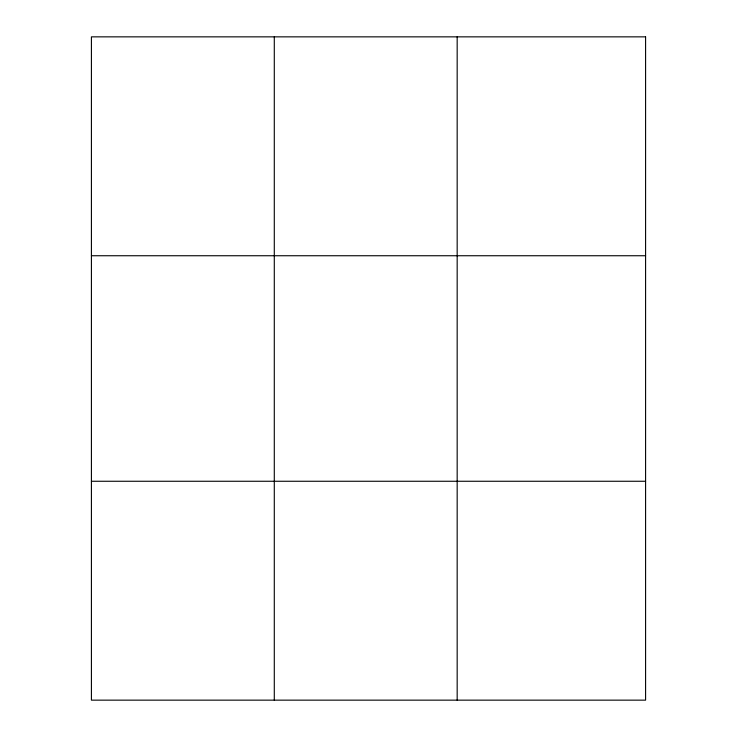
<?xml version="1.0" encoding="UTF-8"?>
<svg xmlns="http://www.w3.org/2000/svg" width="737" height="737" viewBox="0 0 737 737"><rect width="100%" height="100%" fill="white"/><g stroke="black" fill="none" stroke-linecap="round" stroke-linejoin="round"><path stroke-width="1.11" d="M274.293 36.85L274.293 700.15M457.17 36.85L457.17 700.15M91.416 255.739L645.584 255.739M91.416 481.261L645.584 481.261M645.584 36.85L645.584 700.15L91.416 700.15L91.416 36.85L645.584 36.85"/></g></svg>
